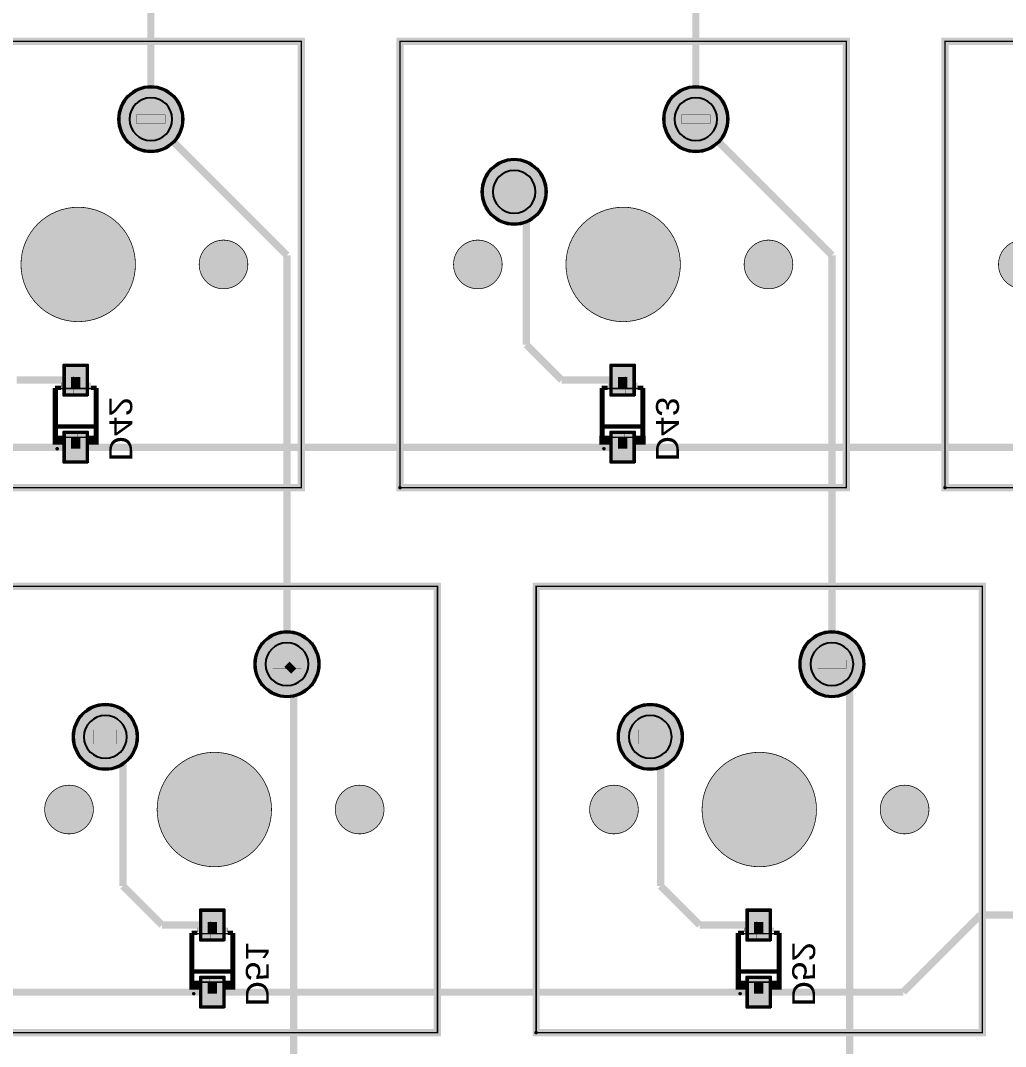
# Model space of a CAD drawing. Header units: millimetres. Extents: x 0 to 199, y -7 to 103.
# Drawn here: x 97.26 to 131.69, y 43.41 to 79.28 of the extents above; entities that cross this region are included whole.
import ezdxf
from ezdxf.enums import TextEntityAlignment as Align

# ---------------------------------------------------------------- set-up
doc = ezdxf.new("R2010")
doc.units = ezdxf.units.MM
doc.header["$MEASUREMENT"] = 0
for name, color, linetype, true_color in [('Bottom-Layer', 7, 'Continuous', 0x0000ff), ('Bottom-Paste-Mask-Layer', 7, 'Continuous', 0x800000), ('Bottom-Silkscreen-Layer', 7, 'Continuous', 0x66cc33), ('Bottom-Solder-Mask-Layer', 7, 'Continuous', 0xaa00ff), ('Component-Marking-Layer', 7, 'Continuous', 0x66ffcc), ('Component-Shape-Layer', 7, 'Continuous', 0x00cccc), ('Document-Layer', 7, 'Continuous', 0xffffff), ('Hole-Layer', 7, 'Continuous', 0x222222), ('Multi-Layer', 7, 'Continuous', 0xc0c0c0), ('Pin-Floating-Layer', 7, 'Continuous', 0xff99ff), ('Pin-Soldering-Layer', 7, 'Continuous', 0xcc9999), ('Top-Layer', 7, 'Continuous', 0xff0000), ('Top-Paste-Mask-Layer', 7, 'Continuous', 0x808080), ('Top-Silkscreen-Layer', 7, 'Continuous', 0xffcc00), ('Top-Solder-Mask-Layer', 7, 'Continuous', 0x800080)]:
    doc.layers.add(name, color=color, linetype=linetype, true_color=true_color)
doc.styles.get("Standard").update_dxf_attribs({"font": 'arial.ttf'})

msp = doc.modelspace()

# ---------------------------------------------------------------- hatches: boundary and pattern name
at = {"layer": 'Bottom-Layer'}
for points in [[(100.712, 75.829, 1), (102.912, 75.829, 1)], [(119.763, 75.829, 1), (121.963, 75.829, 1)], [(113.413, 73.289, 1), (115.613, 73.289, 1)], [(99.562, 66.205), (98.812, 66.205), (98.812, 67.205), (99.562, 67.205)], [(118.676, 66.205), (117.926, 66.205), (117.926, 67.205), (118.676, 67.205)], [(99.562, 63.86), (98.812, 63.86), (98.812, 64.86), (99.562, 64.86)], [(118.676, 63.86), (117.926, 63.86), (117.926, 64.86), (118.676, 64.86)], [(105.471, 56.774, 1), (107.671, 56.774, 1)], [(124.521, 56.774, 1), (126.721, 56.774, 1)], [(99.121, 54.234, 1), (101.321, 54.234, 1)], [(118.171, 54.234, 1), (120.371, 54.234, 1)], [(104.337, 47.155), (103.587, 47.155), (103.587, 48.155), (104.337, 48.155)], [(123.438, 47.155), (122.688, 47.155), (122.688, 48.155), (123.438, 48.155)], [(104.337, 44.809), (103.587, 44.809), (103.587, 45.809), (104.337, 45.809)], [(123.438, 44.809), (122.688, 44.809), (122.688, 45.809), (123.438, 45.809)]]:
    msp.add_hatch(color=256, dxfattribs=at).paths.add_polyline_path(points)
at = {"layer": 'Bottom-Paste-Mask-Layer'}
for points in [[(100.712, 75.829, 1), (102.912, 75.829, 1)], [(119.763, 75.829, 1), (121.963, 75.829, 1)], [(113.413, 73.289, 1), (115.613, 73.289, 1)], [(99.562, 66.205), (98.812, 66.205), (98.812, 67.205), (99.562, 67.205)], [(118.676, 66.205), (117.926, 66.205), (117.926, 67.205), (118.676, 67.205)], [(99.562, 63.86), (98.812, 63.86), (98.812, 64.86), (99.562, 64.86)], [(118.676, 63.86), (117.926, 63.86), (117.926, 64.86), (118.676, 64.86)], [(105.471, 56.774, 1), (107.671, 56.774, 1)], [(124.521, 56.774, 1), (126.721, 56.774, 1)], [(99.121, 54.234, 1), (101.321, 54.234, 1)], [(118.171, 54.234, 1), (120.371, 54.234, 1)], [(104.337, 47.155), (103.587, 47.155), (103.587, 48.155), (104.337, 48.155)], [(123.438, 47.155), (122.688, 47.155), (122.688, 48.155), (123.438, 48.155)], [(104.337, 44.809), (103.587, 44.809), (103.587, 45.809), (104.337, 45.809)], [(123.438, 44.809), (122.688, 44.809), (122.688, 45.809), (123.438, 45.809)]]:
    msp.add_hatch(color=256, dxfattribs=at).paths.add_polyline_path(points)
at = {"layer": 'Bottom-Silkscreen-Layer'}
for points in [[(98.385, 64.757), (98.737, 64.757), (98.737, 64.452), (98.385, 64.452)], [(98.385, 64.757), (98.737, 64.757), (98.737, 64.452), (98.385, 64.452)], [(99.99, 64.757), (99.99, 64.452), (99.637, 64.452), (99.637, 64.757)], [(99.99, 64.757), (99.99, 64.452), (99.637, 64.452), (99.637, 64.757)], [(117.498, 64.757), (117.851, 64.757), (117.851, 64.452), (117.498, 64.452)], [(117.498, 64.757), (117.851, 64.757), (117.851, 64.452), (117.498, 64.452)], [(119.103, 64.757), (119.103, 64.452), (118.751, 64.452), (118.751, 64.757)], [(119.103, 64.757), (119.103, 64.452), (118.751, 64.452), (118.751, 64.757)], [(103.16, 45.707), (103.512, 45.707), (103.512, 45.402), (103.16, 45.402)], [(103.16, 45.707), (103.512, 45.707), (103.512, 45.402), (103.16, 45.402)], [(104.765, 45.707), (104.765, 45.402), (104.412, 45.402), (104.412, 45.707)], [(104.765, 45.707), (104.765, 45.402), (104.412, 45.402), (104.412, 45.707)], [(122.261, 45.707), (122.613, 45.707), (122.613, 45.402), (122.261, 45.402)], [(122.261, 45.707), (122.613, 45.707), (122.613, 45.402), (122.261, 45.402)], [(123.866, 45.707), (123.866, 45.402), (123.513, 45.402), (123.513, 45.707)], [(123.866, 45.707), (123.866, 45.402), (123.513, 45.402), (123.513, 45.707)]]:
    msp.add_hatch(color=256, dxfattribs=at).paths.add_polyline_path(points)
at = {"layer": 'Bottom-Solder-Mask-Layer'}
for points in [[(100.662, 75.829, 1), (102.962, 75.829, 1)], [(119.713, 75.829, 1), (122.013, 75.829, 1)], [(113.363, 73.289, 1), (115.663, 73.289, 1)], [(99.613, 66.154), (98.761, 66.154), (98.761, 67.256), (99.613, 67.256)], [(118.727, 66.154), (117.875, 66.154), (117.875, 67.256), (118.727, 67.256)], [(99.613, 63.809), (98.761, 63.809), (98.761, 64.91), (99.613, 64.91)], [(118.727, 63.809), (117.875, 63.809), (117.875, 64.91), (118.727, 64.91)], [(105.421, 56.774, 1), (107.721, 56.774, 1)], [(124.471, 56.774, 1), (126.771, 56.774, 1)], [(99.071, 54.234, 1), (101.371, 54.234, 1)], [(118.121, 54.234, 1), (120.421, 54.234, 1)], [(104.388, 47.104), (103.537, 47.104), (103.537, 48.205), (104.388, 48.205)], [(123.489, 47.104), (122.637, 47.104), (122.637, 48.205), (123.489, 48.205)], [(104.388, 44.759), (103.537, 44.759), (103.537, 45.86), (104.388, 45.86)], [(123.489, 44.759), (122.637, 44.759), (122.637, 45.86), (123.489, 45.86)]]:
    msp.add_hatch(color=256, dxfattribs=at).paths.add_polyline_path(points)
at = {"layer": 'Component-Marking-Layer'}
for points in [[(98.477, 64.307, 1), (98.597, 64.307, 1)], [(98.477, 64.307, 1), (98.597, 64.307, 1)], [(117.591, 64.307, 1), (117.711, 64.307, 1)], [(117.591, 64.307, 1), (117.711, 64.307, 1)], [(110.463, 62.949, 1), (110.583, 62.949, 1)], [(110.463, 62.949, 1), (110.583, 62.949, 1)], [(129.514, 62.949, 1), (129.634, 62.949, 1)], [(129.514, 62.949, 1), (129.634, 62.949, 1)], [(103.252, 45.257, 1), (103.372, 45.257, 1)], [(103.252, 45.257, 1), (103.372, 45.257, 1)], [(122.353, 45.257, 1), (122.473, 45.257, 1)], [(122.353, 45.257, 1), (122.473, 45.257, 1)], [(115.221, 43.894, 1), (115.341, 43.894, 1)], [(115.221, 43.894, 1), (115.341, 43.894, 1)]]:
    msp.add_hatch(color=256, dxfattribs=at).paths.add_polyline_path(points)
at = {"layer": 'Document-Layer'}
for points in [[(99.277, 66.847), (99.277, 66.223), (99.121, 66.223), (99.121, 66.847)], [(99.277, 66.847), (99.277, 66.223), (99.121, 66.223), (99.121, 66.847)], [(118.391, 66.847), (118.391, 66.223), (118.235, 66.223), (118.235, 66.847)], [(118.391, 66.847), (118.391, 66.223), (118.235, 66.223), (118.235, 66.847)], [(99.717, 66.615), (99.717, 66.459), (98.677, 66.459), (98.677, 66.615)], [(99.717, 66.615), (99.717, 66.459), (98.677, 66.459), (98.677, 66.615)], [(118.831, 66.615), (118.831, 66.459), (117.791, 66.459), (117.791, 66.615)], [(118.831, 66.615), (118.831, 66.459), (117.791, 66.459), (117.791, 66.615)], [(99.257, 64.307), (99.101, 64.307), (99.101, 64.931), (99.257, 64.931)], [(99.257, 64.307), (99.101, 64.307), (99.101, 64.931), (99.257, 64.931)], [(118.371, 64.307), (118.215, 64.307), (118.215, 64.931), (118.371, 64.931)], [(118.371, 64.307), (118.215, 64.307), (118.215, 64.931), (118.371, 64.931)], [(104.052, 47.797), (104.052, 47.173), (103.896, 47.173), (103.896, 47.797)], [(104.052, 47.797), (104.052, 47.173), (103.896, 47.173), (103.896, 47.797)], [(123.153, 47.797), (123.153, 47.173), (122.997, 47.173), (122.997, 47.797)], [(123.153, 47.797), (123.153, 47.173), (122.997, 47.173), (122.997, 47.797)], [(104.492, 47.565), (104.492, 47.409), (103.452, 47.409), (103.452, 47.565)], [(104.492, 47.565), (104.492, 47.409), (103.452, 47.409), (103.452, 47.565)], [(123.593, 47.565), (123.593, 47.409), (122.553, 47.409), (122.553, 47.565)], [(123.593, 47.565), (123.593, 47.409), (122.553, 47.409), (122.553, 47.565)], [(104.032, 45.257), (103.876, 45.257), (103.876, 45.881), (104.032, 45.881)], [(104.032, 45.257), (103.876, 45.257), (103.876, 45.881), (104.032, 45.881)], [(123.133, 45.257), (122.977, 45.257), (122.977, 45.881), (123.133, 45.881)], [(123.133, 45.257), (122.977, 45.257), (122.977, 45.881), (123.133, 45.881)]]:
    msp.add_hatch(color=256, dxfattribs=at).paths.add_polyline_path(points)
at = {"layer": 'Hole-Layer'}
for points in [[(101.062, 75.829, 1), (102.562, 75.829, 1)], [(120.113, 75.829, 1), (121.613, 75.829, 1)], [(113.763, 73.289, 1), (115.263, 73.289, 1)], [(105.821, 56.774, 1), (107.321, 56.774, 1)], [(124.871, 56.774, 1), (126.371, 56.774, 1)], [(99.471, 54.234, 1), (100.971, 54.234, 1)], [(118.521, 54.234, 1), (120.021, 54.234, 1)]]:
    msp.add_hatch(color=256, dxfattribs=at).paths.add_polyline_path(points)
at = {"layer": 'Multi-Layer'}
for points in [[(100.712, 75.829, 1), (102.912, 75.829, 1)], [(100.712, 75.829, 1), (102.912, 75.829, 1)], [(100.712, 75.829, 1), (102.912, 75.829, 1)], [(119.763, 75.829, 1), (121.963, 75.829, 1)], [(119.763, 75.829, 1), (121.963, 75.829, 1)], [(119.763, 75.829, 1), (121.963, 75.829, 1)], [(113.413, 73.289, 1), (115.613, 73.289, 1)], [(113.413, 73.289, 1), (115.613, 73.289, 1)], [(113.413, 73.289, 1), (115.613, 73.289, 1)], [(97.272, 70.749, 1), (101.272, 70.749, 1)], [(97.272, 70.749, 1), (101.272, 70.749, 1)], [(116.323, 70.749, 1), (120.323, 70.749, 1)], [(116.323, 70.749, 1), (120.323, 70.749, 1)], [(103.501, 70.749, 1), (105.203, 70.749, 1)], [(103.501, 70.749, 1), (105.203, 70.749, 1)], [(112.392, 70.749, 1), (114.094, 70.749, 1)], [(112.392, 70.749, 1), (114.094, 70.749, 1)], [(122.552, 70.749, 1), (124.254, 70.749, 1)], [(122.552, 70.749, 1), (124.254, 70.749, 1)], [(131.443, 70.749, 1), (133.145, 70.749, 1)], [(131.443, 70.749, 1), (133.145, 70.749, 1)], [(105.471, 56.774, 1), (107.671, 56.774, 1)], [(105.471, 56.774, 1), (107.671, 56.774, 1)], [(105.471, 56.774, 1), (107.671, 56.774, 1)], [(124.521, 56.774, 1), (126.721, 56.774, 1)], [(124.521, 56.774, 1), (126.721, 56.774, 1)], [(124.521, 56.774, 1), (126.721, 56.774, 1)], [(99.121, 54.234, 1), (101.321, 54.234, 1)], [(99.121, 54.234, 1), (101.321, 54.234, 1)], [(99.121, 54.234, 1), (101.321, 54.234, 1)], [(118.171, 54.234, 1), (120.371, 54.234, 1)], [(118.171, 54.234, 1), (120.371, 54.234, 1)], [(118.171, 54.234, 1), (120.371, 54.234, 1)], [(102.031, 51.694, 1), (106.031, 51.694, 1)], [(102.031, 51.694, 1), (106.031, 51.694, 1)], [(121.081, 51.694, 1), (125.081, 51.694, 1)], [(121.081, 51.694, 1), (125.081, 51.694, 1)], [(98.1, 51.694, 1), (99.802, 51.694, 1)], [(98.1, 51.694, 1), (99.802, 51.694, 1)], [(108.26, 51.694, 1), (109.962, 51.694, 1)], [(108.26, 51.694, 1), (109.962, 51.694, 1)], [(117.15, 51.694, 1), (118.852, 51.694, 1)], [(117.15, 51.694, 1), (118.852, 51.694, 1)], [(127.31, 51.694, 1), (129.012, 51.694, 1)], [(127.31, 51.694, 1), (129.012, 51.694, 1)]]:
    msp.add_hatch(color=256, dxfattribs=at).paths.add_polyline_path(points)
at = {"layer": 'Pin-Floating-Layer'}
for points in [[(99.347, 66.517), (99.347, 66.397), (99.027, 66.397), (99.027, 66.517)], [(99.347, 66.517), (99.347, 66.397), (99.027, 66.397), (99.027, 66.517)], [(118.461, 66.517), (118.461, 66.397), (118.141, 66.397), (118.141, 66.517)], [(118.461, 66.517), (118.461, 66.397), (118.141, 66.397), (118.141, 66.517)], [(99.347, 64.717), (99.347, 64.597), (99.027, 64.597), (99.027, 64.717)], [(99.347, 64.717), (99.347, 64.597), (99.027, 64.597), (99.027, 64.717)], [(118.461, 64.717), (118.461, 64.597), (118.141, 64.597), (118.141, 64.717)], [(118.461, 64.717), (118.461, 64.597), (118.141, 64.597), (118.141, 64.717)], [(104.122, 47.467), (104.122, 47.347), (103.802, 47.347), (103.802, 47.467)], [(104.122, 47.467), (104.122, 47.347), (103.802, 47.347), (103.802, 47.467)], [(123.223, 47.467), (123.223, 47.347), (122.903, 47.347), (122.903, 47.467)], [(123.223, 47.467), (123.223, 47.347), (122.903, 47.347), (122.903, 47.467)], [(104.122, 45.667), (104.122, 45.547), (103.802, 45.547), (103.802, 45.667)], [(104.122, 45.667), (104.122, 45.547), (103.802, 45.547), (103.802, 45.667)], [(123.223, 45.667), (123.223, 45.547), (122.903, 45.547), (122.903, 45.667)], [(123.223, 45.667), (123.223, 45.547), (122.903, 45.547), (122.903, 45.667)]]:
    msp.add_hatch(color=256, dxfattribs=at).paths.add_polyline_path(points)
at = {"layer": 'Pin-Soldering-Layer'}
for points in [[(101.312, 75.979), (102.312, 75.979), (102.312, 75.679), (101.312, 75.679)], [(101.312, 75.979), (102.312, 75.979), (102.312, 75.679), (101.312, 75.679)], [(120.363, 75.979), (121.363, 75.979), (121.363, 75.679), (120.363, 75.679)], [(120.363, 75.979), (121.363, 75.979), (121.363, 75.679), (120.363, 75.679)], [(114.113, 73.539), (114.913, 73.539), (114.913, 73.039), (114.113, 73.039)], [(114.113, 73.539), (114.913, 73.539), (114.913, 73.039), (114.113, 73.039)], [(99.347, 66.807), (99.347, 66.507), (99.027, 66.507), (99.027, 66.807)], [(99.347, 66.807), (99.347, 66.507), (99.027, 66.507), (99.027, 66.807)], [(118.461, 66.807), (118.461, 66.507), (118.141, 66.507), (118.141, 66.807)], [(118.461, 66.807), (118.461, 66.507), (118.141, 66.507), (118.141, 66.807)], [(99.347, 64.607), (99.347, 64.307), (99.027, 64.307), (99.027, 64.607)], [(99.347, 64.607), (99.347, 64.307), (99.027, 64.307), (99.027, 64.607)], [(118.461, 64.607), (118.461, 64.307), (118.141, 64.307), (118.141, 64.607)], [(118.461, 64.607), (118.461, 64.307), (118.141, 64.307), (118.141, 64.607)], [(106.071, 56.924), (107.071, 56.924), (107.071, 56.624), (106.071, 56.624)], [(106.071, 56.924), (107.071, 56.924), (107.071, 56.624), (106.071, 56.624)], [(125.121, 56.924), (126.121, 56.924), (126.121, 56.624), (125.121, 56.624)], [(125.121, 56.924), (126.121, 56.924), (126.121, 56.624), (125.121, 56.624)], [(99.821, 54.484), (100.621, 54.484), (100.621, 53.984), (99.821, 53.984)], [(99.821, 54.484), (100.621, 54.484), (100.621, 53.984), (99.821, 53.984)], [(118.871, 54.484), (119.671, 54.484), (119.671, 53.984), (118.871, 53.984)], [(118.871, 54.484), (119.671, 54.484), (119.671, 53.984), (118.871, 53.984)], [(104.122, 47.757), (104.122, 47.457), (103.802, 47.457), (103.802, 47.757)], [(104.122, 47.757), (104.122, 47.457), (103.802, 47.457), (103.802, 47.757)], [(123.223, 47.757), (123.223, 47.457), (122.903, 47.457), (122.903, 47.757)], [(123.223, 47.757), (123.223, 47.457), (122.903, 47.457), (122.903, 47.757)], [(104.122, 45.557), (104.122, 45.257), (103.802, 45.257), (103.802, 45.557)], [(104.122, 45.557), (104.122, 45.257), (103.802, 45.257), (103.802, 45.557)], [(123.223, 45.557), (123.223, 45.257), (122.903, 45.257), (122.903, 45.557)], [(123.223, 45.557), (123.223, 45.257), (122.903, 45.257), (122.903, 45.557)]]:
    msp.add_hatch(color=256, dxfattribs=at).paths.add_polyline_path(points)
at = {"layer": 'Top-Layer'}
for points in [[(100.712, 75.829, 1), (102.912, 75.829, 1)], [(119.763, 75.829, 1), (121.963, 75.829, 1)], [(113.413, 73.289, 1), (115.613, 73.289, 1)], [(105.471, 56.774, 1), (107.671, 56.774, 1)], [(124.521, 56.774, 1), (126.721, 56.774, 1)], [(99.121, 54.234, 1), (101.321, 54.234, 1)], [(118.171, 54.234, 1), (120.371, 54.234, 1)]]:
    msp.add_hatch(color=256, dxfattribs=at).paths.add_polyline_path(points)
at = {"layer": 'Top-Paste-Mask-Layer'}
for points in [[(100.712, 75.829, 1), (102.912, 75.829, 1)], [(119.763, 75.829, 1), (121.963, 75.829, 1)], [(113.413, 73.289, 1), (115.613, 73.289, 1)], [(105.471, 56.774, 1), (107.671, 56.774, 1)], [(124.521, 56.774, 1), (126.721, 56.774, 1)], [(99.121, 54.234, 1), (101.321, 54.234, 1)], [(118.171, 54.234, 1), (120.371, 54.234, 1)]]:
    msp.add_hatch(color=256, dxfattribs=at).paths.add_polyline_path(points)
at = {"layer": 'Top-Solder-Mask-Layer'}
for points in [[(100.662, 75.829, 1), (102.962, 75.829, 1)], [(119.713, 75.829, 1), (122.013, 75.829, 1)], [(113.363, 73.289, 1), (115.663, 73.289, 1)], [(105.421, 56.774, 1), (107.721, 56.774, 1)], [(124.471, 56.774, 1), (126.771, 56.774, 1)], [(99.071, 54.234, 1), (101.371, 54.234, 1)], [(118.121, 54.234, 1), (120.421, 54.234, 1)]]:
    msp.add_hatch(color=256, dxfattribs=at).paths.add_polyline_path(points)

# ---------------------------------------------------------------- linework, layer by layer
at = {"layer": 'Bottom-Layer'}
for points in [[(100.712, 75.829, 1), (102.912, 75.829), (102.912, 75.829, 1), (100.712, 75.829)], [(119.763, 75.829, 1), (121.963, 75.829), (121.963, 75.829, 1), (119.763, 75.829)], [(113.413, 73.289, 1), (115.613, 73.289), (115.613, 73.289, 1), (113.413, 73.289)], [(105.471, 56.774, 1), (107.671, 56.774), (107.671, 56.774, 1), (105.471, 56.774)], [(124.521, 56.774, 1), (126.721, 56.774), (126.721, 56.774, 1), (124.521, 56.774)], [(99.121, 54.234, 1), (101.321, 54.234), (101.321, 54.234, 1), (99.121, 54.234)], [(118.171, 54.234, 1), (120.371, 54.234), (120.371, 54.234, 1), (118.171, 54.234)]]:
    msp.add_lwpolyline(points, format="xyb", dxfattribs=at)
at = {"layer": 'Bottom-Layer', "const_width": 0.254}
for points in [[(114.513, 73.289), (114.935, 72.866)], [(114.935, 72.866), (114.935, 67.945)], [(114.935, 67.945), (116.176, 66.705)], [(97.126, 66.705), (99.187, 66.705)], [(116.176, 66.705), (118.301, 66.705)], [(80.074, 64.36), (99.187, 64.36)], [(99.187, 64.36), (118.301, 64.36)], [(118.301, 64.36), (137.414, 64.36)], [(100.221, 54.234), (100.838, 53.617)], [(119.271, 54.234), (119.634, 53.871)], [(119.634, 53.871), (119.634, 49.022)], [(100.838, 53.617), (100.838, 49.022)], [(100.838, 49.022), (102.206, 47.655)], [(119.634, 49.022), (121.002, 47.655)], [(128.114, 45.309), (130.81, 48.006)], [(130.81, 48.006), (151.355, 48.006)], [(102.206, 47.655), (103.962, 47.655)], [(121.002, 47.655), (123.063, 47.655)], [(84.862, 45.309), (103.962, 45.309)], [(103.962, 45.309), (123.063, 45.309)], [(123.063, 45.309), (128.114, 45.309)]]:
    msp.add_lwpolyline(points, dxfattribs=at)
at = {"layer": 'Bottom-Layer'}
for points in [[(99.562, 66.205), (98.812, 66.205), (98.812, 67.205), (99.562, 67.205)], [(118.676, 66.205), (117.926, 66.205), (117.926, 67.205), (118.676, 67.205)], [(99.562, 63.86), (98.812, 63.86), (98.812, 64.86), (99.562, 64.86)], [(118.676, 63.86), (117.926, 63.86), (117.926, 64.86), (118.676, 64.86)], [(104.337, 47.155), (103.587, 47.155), (103.587, 48.155), (104.337, 48.155)], [(123.438, 47.155), (122.688, 47.155), (122.688, 48.155), (123.438, 48.155)], [(104.337, 44.809), (103.587, 44.809), (103.587, 45.809), (104.337, 45.809)], [(123.438, 44.809), (122.688, 44.809), (122.688, 45.809), (123.438, 45.809)]]:
    msp.add_lwpolyline(points, close=True, dxfattribs=at)
at = {"layer": 'Bottom-Paste-Mask-Layer'}
for points in [[(100.712, 75.829, 1), (102.912, 75.829), (102.912, 75.829, 1), (100.712, 75.829)], [(119.763, 75.829, 1), (121.963, 75.829), (121.963, 75.829, 1), (119.763, 75.829)], [(113.413, 73.289, 1), (115.613, 73.289), (115.613, 73.289, 1), (113.413, 73.289)], [(105.471, 56.774, 1), (107.671, 56.774), (107.671, 56.774, 1), (105.471, 56.774)], [(124.521, 56.774, 1), (126.721, 56.774), (126.721, 56.774, 1), (124.521, 56.774)], [(99.121, 54.234, 1), (101.321, 54.234), (101.321, 54.234, 1), (99.121, 54.234)], [(118.171, 54.234, 1), (120.371, 54.234), (120.371, 54.234, 1), (118.171, 54.234)]]:
    msp.add_lwpolyline(points, format="xyb", dxfattribs=at)
for points in [[(99.562, 66.205), (98.812, 66.205), (98.812, 67.205), (99.562, 67.205)], [(118.676, 66.205), (117.926, 66.205), (117.926, 67.205), (118.676, 67.205)], [(99.562, 63.86), (98.812, 63.86), (98.812, 64.86), (99.562, 64.86)], [(118.676, 63.86), (117.926, 63.86), (117.926, 64.86), (118.676, 64.86)], [(104.337, 47.155), (103.587, 47.155), (103.587, 48.155), (104.337, 48.155)], [(123.438, 47.155), (122.688, 47.155), (122.688, 48.155), (123.438, 48.155)], [(104.337, 44.809), (103.587, 44.809), (103.587, 45.809), (104.337, 45.809)], [(123.438, 44.809), (122.688, 44.809), (122.688, 45.809), (123.438, 45.809)]]:
    msp.add_lwpolyline(points, close=True, dxfattribs=at)
at = {"layer": 'Bottom-Silkscreen-Layer', "const_width": 0.152}
for points in [[(98.461, 64.681), (98.461, 66.433)], [(98.461, 64.681), (98.461, 66.433)], [(98.461, 66.433), (98.667, 66.433)], [(98.461, 66.433), (98.667, 66.433)], [(99.913, 66.433), (99.717, 66.433)], [(99.913, 66.433), (99.717, 66.433)], [(99.913, 64.681), (99.913, 66.433)], [(99.913, 64.681), (99.913, 66.433)], [(117.575, 64.681), (117.575, 66.433)], [(117.575, 64.681), (117.575, 66.433)], [(117.575, 66.433), (117.781, 66.433)], [(117.575, 66.433), (117.781, 66.433)], [(119.027, 66.433), (118.831, 66.433)], [(119.027, 66.433), (118.831, 66.433)], [(119.027, 64.681), (119.027, 66.433)], [(119.027, 64.681), (119.027, 66.433)], [(99.913, 65.085), (98.461, 65.085)], [(99.913, 65.085), (98.461, 65.085)], [(119.027, 65.085), (117.575, 65.085)], [(119.027, 65.085), (117.575, 65.085)], [(103.236, 45.631), (103.236, 47.383)], [(103.236, 45.631), (103.236, 47.383)], [(103.236, 47.383), (103.442, 47.383)], [(103.236, 47.383), (103.442, 47.383)], [(104.689, 47.383), (104.492, 47.383)], [(104.689, 47.383), (104.492, 47.383)], [(104.689, 45.631), (104.689, 47.383)], [(104.689, 45.631), (104.689, 47.383)], [(122.337, 45.631), (122.337, 47.383)], [(122.337, 45.631), (122.337, 47.383)], [(122.337, 47.383), (122.543, 47.383)], [(122.337, 47.383), (122.543, 47.383)], [(123.789, 47.383), (123.593, 47.383)], [(123.789, 47.383), (123.593, 47.383)], [(123.789, 45.631), (123.789, 47.383)], [(123.789, 45.631), (123.789, 47.383)], [(104.689, 46.035), (103.236, 46.035)], [(104.689, 46.035), (103.236, 46.035)], [(123.789, 46.035), (122.337, 46.035)], [(123.789, 46.035), (122.337, 46.035)]]:
    msp.add_lwpolyline(points, dxfattribs=at)
at = {"layer": 'Bottom-Silkscreen-Layer', "const_width": 0.00508}
for points in [[(98.385, 64.757), (98.737, 64.757), (98.737, 64.452), (98.385, 64.452)], [(98.385, 64.757), (98.737, 64.757), (98.737, 64.452), (98.385, 64.452)], [(99.99, 64.757), (99.99, 64.452), (99.637, 64.452), (99.637, 64.757)], [(99.99, 64.757), (99.99, 64.452), (99.637, 64.452), (99.637, 64.757)], [(117.498, 64.757), (117.851, 64.757), (117.851, 64.452), (117.498, 64.452)], [(117.498, 64.757), (117.851, 64.757), (117.851, 64.452), (117.498, 64.452)], [(119.103, 64.757), (119.103, 64.452), (118.751, 64.452), (118.751, 64.757)], [(119.103, 64.757), (119.103, 64.452), (118.751, 64.452), (118.751, 64.757)], [(103.16, 45.707), (103.512, 45.707), (103.512, 45.402), (103.16, 45.402)], [(103.16, 45.707), (103.512, 45.707), (103.512, 45.402), (103.16, 45.402)], [(104.765, 45.707), (104.765, 45.402), (104.412, 45.402), (104.412, 45.707)], [(104.765, 45.707), (104.765, 45.402), (104.412, 45.402), (104.412, 45.707)], [(122.261, 45.707), (122.613, 45.707), (122.613, 45.402), (122.261, 45.402)], [(122.261, 45.707), (122.613, 45.707), (122.613, 45.402), (122.261, 45.402)], [(123.866, 45.707), (123.866, 45.402), (123.513, 45.402), (123.513, 45.707)], [(123.866, 45.707), (123.866, 45.402), (123.513, 45.402), (123.513, 45.707)]]:
    msp.add_lwpolyline(points, close=True, dxfattribs=at)
at = {"layer": 'Bottom-Solder-Mask-Layer'}
for points in [[(100.662, 75.829, 1), (102.962, 75.829, 1)], [(119.713, 75.829, 1), (122.013, 75.829, 1)], [(113.363, 73.289, 1), (115.663, 73.289, 1)], [(105.421, 56.774, 1), (107.721, 56.774, 1)], [(124.471, 56.774, 1), (126.771, 56.774, 1)], [(99.071, 54.234, 1), (101.371, 54.234, 1)], [(118.121, 54.234, 1), (120.421, 54.234, 1)]]:
    msp.add_lwpolyline(points, format="xyb", close=True, dxfattribs=at)
for points in [[(99.613, 66.154), (98.761, 66.154), (98.761, 67.256), (99.613, 67.256)], [(118.727, 66.154), (117.875, 66.154), (117.875, 67.256), (118.727, 67.256)], [(99.613, 63.809), (98.761, 63.809), (98.761, 64.91), (99.613, 64.91)], [(118.727, 63.809), (117.875, 63.809), (117.875, 64.91), (118.727, 64.91)], [(104.388, 47.104), (103.537, 47.104), (103.537, 48.205), (104.388, 48.205)], [(123.489, 47.104), (122.637, 47.104), (122.637, 48.205), (123.489, 48.205)], [(104.388, 44.759), (103.537, 44.759), (103.537, 45.86), (104.388, 45.86)], [(123.489, 44.759), (122.637, 44.759), (122.637, 45.86), (123.489, 45.86)]]:
    msp.add_lwpolyline(points, close=True, dxfattribs=at)
at = {"layer": 'Component-Marking-Layer', "const_width": 0.00508}
for points in [[(98.477, 64.307, 1), (98.597, 64.307, 1)], [(98.477, 64.307, 1), (98.597, 64.307, 1)], [(117.591, 64.307, 1), (117.711, 64.307, 1)], [(117.591, 64.307, 1), (117.711, 64.307, 1)], [(110.463, 62.949, 1), (110.583, 62.949, 1)], [(110.463, 62.949, 1), (110.583, 62.949, 1)], [(129.514, 62.949, 1), (129.634, 62.949, 1)], [(129.514, 62.949, 1), (129.634, 62.949, 1)], [(103.252, 45.257, 1), (103.372, 45.257, 1)], [(103.252, 45.257, 1), (103.372, 45.257, 1)], [(122.353, 45.257, 1), (122.473, 45.257, 1)], [(122.353, 45.257, 1), (122.473, 45.257, 1)], [(115.221, 43.894, 1), (115.341, 43.894, 1)], [(115.221, 43.894, 1), (115.341, 43.894, 1)]]:
    msp.add_lwpolyline(points, format="xyb", close=True, dxfattribs=at)
at = {"layer": 'Component-Shape-Layer', "const_width": 0.0508}
for points in [[(91.472, 62.949), (91.472, 78.549), (107.072, 78.549), (107.072, 62.949)], [(91.472, 62.949), (91.472, 78.549), (107.072, 78.549), (107.072, 62.949)], [(110.523, 62.949), (110.523, 78.549), (126.123, 78.549), (126.123, 62.949)], [(110.523, 62.949), (110.523, 78.549), (126.123, 78.549), (126.123, 62.949)], [(129.574, 62.949), (129.574, 78.549), (145.174, 78.549), (145.174, 62.949)], [(129.574, 62.949), (129.574, 78.549), (145.174, 78.549), (145.174, 62.949)], [(99.837, 66.407), (99.837, 64.707), (98.537, 64.707), (98.537, 66.407)], [(99.837, 66.407), (99.837, 64.707), (98.537, 64.707), (98.537, 66.407)], [(118.951, 66.407), (118.951, 64.707), (117.651, 64.707), (117.651, 66.407)], [(118.951, 66.407), (118.951, 64.707), (117.651, 64.707), (117.651, 66.407)], [(96.231, 43.894), (96.231, 59.494), (111.831, 59.494), (111.831, 43.894)], [(96.231, 43.894), (96.231, 59.494), (111.831, 59.494), (111.831, 43.894)], [(115.281, 43.894), (115.281, 59.494), (130.881, 59.494), (130.881, 43.894)], [(115.281, 43.894), (115.281, 59.494), (130.881, 59.494), (130.881, 43.894)], [(104.612, 47.357), (104.612, 45.657), (103.312, 45.657), (103.312, 47.357)], [(104.612, 47.357), (104.612, 45.657), (103.312, 45.657), (103.312, 47.357)], [(123.713, 47.357), (123.713, 45.657), (122.413, 45.657), (122.413, 47.357)], [(123.713, 47.357), (123.713, 45.657), (122.413, 45.657), (122.413, 47.357)]]:
    msp.add_lwpolyline(points, close=True, dxfattribs=at)
at = {"layer": 'Document-Layer'}
for points, const_width in [([(98.322, 70.749, 1), (100.222, 70.749, 1)], 1.9), ([(98.322, 70.749, 1), (100.222, 70.749, 1)], 1.9), ([(117.373, 70.749, 1), (119.273, 70.749, 1)], 1.9), ([(117.373, 70.749, 1), (119.273, 70.749, 1)], 1.9), ([(131.894, 70.749, 1), (132.694, 70.749, 1)], 0.8), ([(131.894, 70.749, 1), (132.694, 70.749, 1)], 0.8), ([(103.081, 51.694, 1), (104.981, 51.694, 1)], 1.9), ([(103.081, 51.694, 1), (104.981, 51.694, 1)], 1.9), ([(122.131, 51.694, 1), (124.031, 51.694, 1)], 1.9), ([(122.131, 51.694, 1), (124.031, 51.694, 1)], 1.9)]:
    msp.add_lwpolyline(points, format="xyb", close=True, dxfattribs=dict(at, const_width=const_width))
at = {"layer": 'Document-Layer', "const_width": 0.8}
for points in [[(103.952, 70.749, 1), (104.752, 70.749), (104.752, 70.749, 1), (103.952, 70.749)], [(103.952, 70.749, 1), (104.752, 70.749), (104.752, 70.749, 1), (103.952, 70.749)], [(112.843, 70.749, 1), (113.643, 70.749), (113.643, 70.749, 1), (112.843, 70.749)], [(112.843, 70.749, 1), (113.643, 70.749), (113.643, 70.749, 1), (112.843, 70.749)], [(123.003, 70.749, 1), (123.803, 70.749), (123.803, 70.749, 1), (123.003, 70.749)], [(123.003, 70.749, 1), (123.803, 70.749), (123.803, 70.749, 1), (123.003, 70.749)], [(98.551, 51.694, 1), (99.351, 51.694), (99.351, 51.694, 1), (98.551, 51.694)], [(98.551, 51.694, 1), (99.351, 51.694), (99.351, 51.694, 1), (98.551, 51.694)], [(108.711, 51.694, 1), (109.511, 51.694), (109.511, 51.694, 1), (108.711, 51.694)], [(108.711, 51.694, 1), (109.511, 51.694), (109.511, 51.694, 1), (108.711, 51.694)], [(117.601, 51.694, 1), (118.401, 51.694), (118.401, 51.694, 1), (117.601, 51.694)], [(117.601, 51.694, 1), (118.401, 51.694), (118.401, 51.694, 1), (117.601, 51.694)], [(127.761, 51.694, 1), (128.561, 51.694), (128.561, 51.694, 1), (127.761, 51.694)], [(127.761, 51.694, 1), (128.561, 51.694), (128.561, 51.694, 1), (127.761, 51.694)]]:
    msp.add_lwpolyline(points, format="xyb", dxfattribs=at)
at = {"layer": 'Document-Layer', "const_width": 0.00508}
for points in [[(99.277, 66.847), (99.277, 66.223), (99.121, 66.223), (99.121, 66.847)], [(99.277, 66.847), (99.277, 66.223), (99.121, 66.223), (99.121, 66.847)], [(118.391, 66.847), (118.391, 66.223), (118.235, 66.223), (118.235, 66.847)], [(118.391, 66.847), (118.391, 66.223), (118.235, 66.223), (118.235, 66.847)], [(99.717, 66.615), (99.717, 66.459), (98.677, 66.459), (98.677, 66.615)], [(99.717, 66.615), (99.717, 66.459), (98.677, 66.459), (98.677, 66.615)], [(118.831, 66.615), (118.831, 66.459), (117.791, 66.459), (117.791, 66.615)], [(118.831, 66.615), (118.831, 66.459), (117.791, 66.459), (117.791, 66.615)], [(99.257, 64.307), (99.101, 64.307), (99.101, 64.931), (99.257, 64.931)], [(99.257, 64.307), (99.101, 64.307), (99.101, 64.931), (99.257, 64.931)], [(118.371, 64.307), (118.215, 64.307), (118.215, 64.931), (118.371, 64.931)], [(118.371, 64.307), (118.215, 64.307), (118.215, 64.931), (118.371, 64.931)], [(104.052, 47.797), (104.052, 47.173), (103.896, 47.173), (103.896, 47.797)], [(104.052, 47.797), (104.052, 47.173), (103.896, 47.173), (103.896, 47.797)], [(123.153, 47.797), (123.153, 47.173), (122.997, 47.173), (122.997, 47.797)], [(123.153, 47.797), (123.153, 47.173), (122.997, 47.173), (122.997, 47.797)], [(104.492, 47.565), (104.492, 47.409), (103.452, 47.409), (103.452, 47.565)], [(104.492, 47.565), (104.492, 47.409), (103.452, 47.409), (103.452, 47.565)], [(123.593, 47.565), (123.593, 47.409), (122.553, 47.409), (122.553, 47.565)], [(123.593, 47.565), (123.593, 47.409), (122.553, 47.409), (122.553, 47.565)], [(104.032, 45.257), (103.876, 45.257), (103.876, 45.881), (104.032, 45.881)], [(104.032, 45.257), (103.876, 45.257), (103.876, 45.881), (104.032, 45.881)], [(123.133, 45.257), (122.977, 45.257), (122.977, 45.881), (123.133, 45.881)], [(123.133, 45.257), (122.977, 45.257), (122.977, 45.881), (123.133, 45.881)]]:
    msp.add_lwpolyline(points, close=True, dxfattribs=at)
at = {"layer": 'Hole-Layer'}
for points in [[(101.062, 75.829, 1), (102.562, 75.829, 1)], [(120.113, 75.829, 1), (121.613, 75.829, 1)], [(113.763, 73.289, 1), (115.263, 73.289, 1)], [(105.821, 56.774, 1), (107.321, 56.774, 1)], [(124.871, 56.774, 1), (126.371, 56.774, 1)], [(99.471, 54.234, 1), (100.971, 54.234, 1)], [(118.521, 54.234, 1), (120.021, 54.234, 1)]]:
    msp.add_lwpolyline(points, format="xyb", close=True, dxfattribs=at)
at = {"layer": 'Multi-Layer'}
for points in [[(100.712, 75.829, 1), (102.912, 75.829), (102.912, 75.829, 1), (100.712, 75.829)], [(100.712, 75.829, 1), (102.912, 75.829), (102.912, 75.829, 1), (100.712, 75.829)], [(100.712, 75.829, 1), (102.912, 75.829), (102.912, 75.829, 1), (100.712, 75.829)], [(119.763, 75.829, 1), (121.963, 75.829), (121.963, 75.829, 1), (119.763, 75.829)], [(119.763, 75.829, 1), (121.963, 75.829), (121.963, 75.829, 1), (119.763, 75.829)], [(119.763, 75.829, 1), (121.963, 75.829), (121.963, 75.829, 1), (119.763, 75.829)], [(113.413, 73.289, 1), (115.613, 73.289), (115.613, 73.289, 1), (113.413, 73.289)], [(113.413, 73.289, 1), (115.613, 73.289), (115.613, 73.289, 1), (113.413, 73.289)], [(113.413, 73.289, 1), (115.613, 73.289), (115.613, 73.289, 1), (113.413, 73.289)], [(105.471, 56.774, 1), (107.671, 56.774), (107.671, 56.774, 1), (105.471, 56.774)], [(105.471, 56.774, 1), (107.671, 56.774), (107.671, 56.774, 1), (105.471, 56.774)], [(105.471, 56.774, 1), (107.671, 56.774), (107.671, 56.774, 1), (105.471, 56.774)], [(124.521, 56.774, 1), (126.721, 56.774), (126.721, 56.774, 1), (124.521, 56.774)], [(124.521, 56.774, 1), (126.721, 56.774), (126.721, 56.774, 1), (124.521, 56.774)], [(124.521, 56.774, 1), (126.721, 56.774), (126.721, 56.774, 1), (124.521, 56.774)], [(99.121, 54.234, 1), (101.321, 54.234), (101.321, 54.234, 1), (99.121, 54.234)], [(99.121, 54.234, 1), (101.321, 54.234), (101.321, 54.234, 1), (99.121, 54.234)], [(99.121, 54.234, 1), (101.321, 54.234), (101.321, 54.234, 1), (99.121, 54.234)], [(118.171, 54.234, 1), (120.371, 54.234), (120.371, 54.234, 1), (118.171, 54.234)], [(118.171, 54.234, 1), (120.371, 54.234), (120.371, 54.234, 1), (118.171, 54.234)], [(118.171, 54.234, 1), (120.371, 54.234), (120.371, 54.234, 1), (118.171, 54.234)]]:
    msp.add_lwpolyline(points, format="xyb", dxfattribs=at)
at = {"layer": 'Multi-Layer', "const_width": 0.0254}
for points in [[(97.272, 70.749, 1), (101.272, 70.749, 1)], [(97.272, 70.749, 1), (101.272, 70.749, 1)], [(116.323, 70.749, 1), (120.323, 70.749, 1)], [(116.323, 70.749, 1), (120.323, 70.749, 1)], [(103.501, 70.749, 1), (105.203, 70.749, 1)], [(103.501, 70.749, 1), (105.203, 70.749, 1)], [(112.392, 70.749, 1), (114.094, 70.749, 1)], [(112.392, 70.749, 1), (114.094, 70.749, 1)], [(122.552, 70.749, 1), (124.254, 70.749, 1)], [(122.552, 70.749, 1), (124.254, 70.749, 1)], [(131.443, 70.749, 1), (133.145, 70.749, 1)], [(131.443, 70.749, 1), (133.145, 70.749, 1)], [(102.031, 51.694, 1), (106.031, 51.694, 1)], [(102.031, 51.694, 1), (106.031, 51.694, 1)], [(121.081, 51.694, 1), (125.081, 51.694, 1)], [(121.081, 51.694, 1), (125.081, 51.694, 1)], [(98.1, 51.694, 1), (99.802, 51.694, 1)], [(98.1, 51.694, 1), (99.802, 51.694, 1)], [(108.26, 51.694, 1), (109.962, 51.694, 1)], [(108.26, 51.694, 1), (109.962, 51.694, 1)], [(117.15, 51.694, 1), (118.852, 51.694, 1)], [(117.15, 51.694, 1), (118.852, 51.694, 1)], [(127.31, 51.694, 1), (129.012, 51.694, 1)], [(127.31, 51.694, 1), (129.012, 51.694, 1)]]:
    msp.add_lwpolyline(points, format="xyb", close=True, dxfattribs=at)
at = {"layer": 'Pin-Floating-Layer', "const_width": 0.00508}
for points in [[(99.347, 66.517), (99.347, 66.397), (99.027, 66.397), (99.027, 66.517)], [(99.347, 66.517), (99.347, 66.397), (99.027, 66.397), (99.027, 66.517)], [(118.461, 66.517), (118.461, 66.397), (118.141, 66.397), (118.141, 66.517)], [(118.461, 66.517), (118.461, 66.397), (118.141, 66.397), (118.141, 66.517)], [(99.347, 64.717), (99.347, 64.597), (99.027, 64.597), (99.027, 64.717)], [(99.347, 64.717), (99.347, 64.597), (99.027, 64.597), (99.027, 64.717)], [(118.461, 64.717), (118.461, 64.597), (118.141, 64.597), (118.141, 64.717)], [(118.461, 64.717), (118.461, 64.597), (118.141, 64.597), (118.141, 64.717)], [(104.122, 47.467), (104.122, 47.347), (103.802, 47.347), (103.802, 47.467)], [(104.122, 47.467), (104.122, 47.347), (103.802, 47.347), (103.802, 47.467)], [(123.223, 47.467), (123.223, 47.347), (122.903, 47.347), (122.903, 47.467)], [(123.223, 47.467), (123.223, 47.347), (122.903, 47.347), (122.903, 47.467)], [(104.122, 45.667), (104.122, 45.547), (103.802, 45.547), (103.802, 45.667)], [(104.122, 45.667), (104.122, 45.547), (103.802, 45.547), (103.802, 45.667)], [(123.223, 45.667), (123.223, 45.547), (122.903, 45.547), (122.903, 45.667)], [(123.223, 45.667), (123.223, 45.547), (122.903, 45.547), (122.903, 45.667)]]:
    msp.add_lwpolyline(points, close=True, dxfattribs=at)
at = {"layer": 'Pin-Soldering-Layer', "const_width": 0.00508}
for points in [[(101.312, 75.979), (102.312, 75.979), (102.312, 75.679), (101.312, 75.679)], [(101.312, 75.979), (102.312, 75.979), (102.312, 75.679), (101.312, 75.679)], [(120.363, 75.979), (121.363, 75.979), (121.363, 75.679), (120.363, 75.679)], [(120.363, 75.979), (121.363, 75.979), (121.363, 75.679), (120.363, 75.679)], [(114.113, 73.539), (114.913, 73.539), (114.913, 73.039), (114.113, 73.039)], [(114.113, 73.539), (114.913, 73.539), (114.913, 73.039), (114.113, 73.039)], [(99.347, 66.807), (99.347, 66.507), (99.027, 66.507), (99.027, 66.807)], [(99.347, 66.807), (99.347, 66.507), (99.027, 66.507), (99.027, 66.807)], [(118.461, 66.807), (118.461, 66.507), (118.141, 66.507), (118.141, 66.807)], [(118.461, 66.807), (118.461, 66.507), (118.141, 66.507), (118.141, 66.807)], [(99.347, 64.607), (99.347, 64.307), (99.027, 64.307), (99.027, 64.607)], [(99.347, 64.607), (99.347, 64.307), (99.027, 64.307), (99.027, 64.607)], [(118.461, 64.607), (118.461, 64.307), (118.141, 64.307), (118.141, 64.607)], [(118.461, 64.607), (118.461, 64.307), (118.141, 64.307), (118.141, 64.607)], [(106.071, 56.924), (107.071, 56.924), (107.071, 56.624), (106.071, 56.624)], [(106.071, 56.924), (107.071, 56.924), (107.071, 56.624), (106.071, 56.624)], [(125.121, 56.924), (126.121, 56.924), (126.121, 56.624), (125.121, 56.624)], [(125.121, 56.924), (126.121, 56.924), (126.121, 56.624), (125.121, 56.624)], [(99.821, 54.484), (100.621, 54.484), (100.621, 53.984), (99.821, 53.984)], [(99.821, 54.484), (100.621, 54.484), (100.621, 53.984), (99.821, 53.984)], [(118.871, 54.484), (119.671, 54.484), (119.671, 53.984), (118.871, 53.984)], [(118.871, 54.484), (119.671, 54.484), (119.671, 53.984), (118.871, 53.984)], [(104.122, 47.757), (104.122, 47.457), (103.802, 47.457), (103.802, 47.757)], [(104.122, 47.757), (104.122, 47.457), (103.802, 47.457), (103.802, 47.757)], [(123.223, 47.757), (123.223, 47.457), (122.903, 47.457), (122.903, 47.757)], [(123.223, 47.757), (123.223, 47.457), (122.903, 47.457), (122.903, 47.757)], [(104.122, 45.557), (104.122, 45.257), (103.802, 45.257), (103.802, 45.557)], [(104.122, 45.557), (104.122, 45.257), (103.802, 45.257), (103.802, 45.557)], [(123.223, 45.557), (123.223, 45.257), (122.903, 45.257), (122.903, 45.557)], [(123.223, 45.557), (123.223, 45.257), (122.903, 45.257), (122.903, 45.557)]]:
    msp.add_lwpolyline(points, close=True, dxfattribs=at)
at = {"layer": 'Top-Layer', "const_width": 0.254}
for points in [[(101.812, 85.344), (101.812, 75.829)], [(120.863, 85.343), (120.863, 75.829)], [(101.812, 75.829), (106.571, 71.07)], [(120.863, 75.829), (125.621, 71.071)], [(106.571, 71.07), (106.571, 56.774)], [(125.621, 71.071), (125.621, 56.774)], [(106.571, 56.774), (106.807, 56.538)], [(125.621, 56.774), (126.238, 56.157)], [(106.807, 56.538), (106.807, 42.926)], [(126.238, 56.157), (126.238, 42.545)]]:
    msp.add_lwpolyline(points, dxfattribs=at)
at = {"layer": 'Top-Layer'}
for points in [[(100.712, 75.829, 1), (102.912, 75.829), (102.912, 75.829, 1), (100.712, 75.829)], [(119.763, 75.829, 1), (121.963, 75.829), (121.963, 75.829, 1), (119.763, 75.829)], [(113.413, 73.289, 1), (115.613, 73.289), (115.613, 73.289, 1), (113.413, 73.289)], [(105.471, 56.774, 1), (107.671, 56.774), (107.671, 56.774, 1), (105.471, 56.774)], [(124.521, 56.774, 1), (126.721, 56.774), (126.721, 56.774, 1), (124.521, 56.774)], [(99.121, 54.234, 1), (101.321, 54.234), (101.321, 54.234, 1), (99.121, 54.234)], [(118.171, 54.234, 1), (120.371, 54.234), (120.371, 54.234, 1), (118.171, 54.234)]]:
    msp.add_lwpolyline(points, format="xyb", dxfattribs=at)
at = {"layer": 'Top-Paste-Mask-Layer'}
for points in [[(100.712, 75.829, 1), (102.912, 75.829), (102.912, 75.829, 1), (100.712, 75.829)], [(119.763, 75.829, 1), (121.963, 75.829), (121.963, 75.829, 1), (119.763, 75.829)], [(113.413, 73.289, 1), (115.613, 73.289), (115.613, 73.289, 1), (113.413, 73.289)], [(105.471, 56.774, 1), (107.671, 56.774), (107.671, 56.774, 1), (105.471, 56.774)], [(124.521, 56.774, 1), (126.721, 56.774), (126.721, 56.774, 1), (124.521, 56.774)], [(99.121, 54.234, 1), (101.321, 54.234), (101.321, 54.234, 1), (99.121, 54.234)], [(118.171, 54.234, 1), (120.371, 54.234), (120.371, 54.234, 1), (118.171, 54.234)]]:
    msp.add_lwpolyline(points, format="xyb", dxfattribs=at)
at = {"layer": 'Top-Silkscreen-Layer', "const_width": 0.254}
for points in [[(91.472, 78.549), (107.072, 78.549), (107.072, 62.949), (91.472, 62.949)], [(91.472, 78.549), (107.072, 78.549), (107.072, 62.949), (91.472, 62.949)], [(110.523, 78.549), (126.123, 78.549), (126.123, 62.949), (110.523, 62.949)], [(110.523, 78.549), (126.123, 78.549), (126.123, 62.949), (110.523, 62.949)], [(129.574, 78.549), (145.174, 78.549), (145.174, 62.949), (129.574, 62.949)], [(129.574, 78.549), (145.174, 78.549), (145.174, 62.949), (129.574, 62.949)], [(96.231, 59.494), (111.831, 59.494), (111.831, 43.894), (96.231, 43.894)], [(96.231, 59.494), (111.831, 59.494), (111.831, 43.894), (96.231, 43.894)], [(115.281, 59.494), (130.881, 59.494), (130.881, 43.894), (115.281, 43.894)], [(115.281, 59.494), (130.881, 59.494), (130.881, 43.894), (115.281, 43.894)]]:
    msp.add_lwpolyline(points, close=True, dxfattribs=at)
at = {"layer": 'Top-Solder-Mask-Layer'}
for points in [[(100.662, 75.829, 1), (102.962, 75.829, 1)], [(119.713, 75.829, 1), (122.013, 75.829, 1)], [(113.363, 73.289, 1), (115.663, 73.289, 1)], [(105.421, 56.774, 1), (107.721, 56.774, 1)], [(124.471, 56.774, 1), (126.771, 56.774, 1)], [(99.071, 54.234, 1), (101.371, 54.234, 1)], [(118.121, 54.234, 1), (120.421, 54.234, 1)]]:
    msp.add_lwpolyline(points, format="xyb", close=True, dxfattribs=at)

# ---------------------------------------------------------------- texts
at = {"layer": 'Bottom-Silkscreen-Layer', "text_generation_flag": 2, "width": 1.1}
for s, rotation, p in [('D42', 270, (100.119, 63.86)), ('D43', -90, (119.233, 63.86)), ('D51', -90, (104.894, 44.809)), ('D52', -90, (123.995, 44.809))]:
    msp.add_text(s, height=0.8001, rotation=rotation, dxfattribs=at).set_placement(p, align=Align.BOTTOM_LEFT)

doc.saveas('drawing.dxf')
